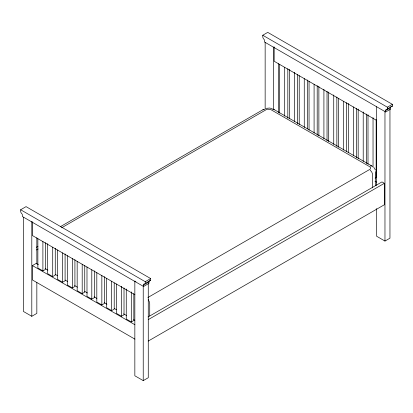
<?xml version="1.0" encoding="UTF-8"?>
<svg xmlns="http://www.w3.org/2000/svg" width="413" height="413" viewBox="0 0 413 413"><rect width="100%" height="100%" fill="white"/><g stroke="black" fill="none" stroke-linecap="round" stroke-linejoin="round"><path stroke-width="0.62" d="M262.916 109.879L264.165 109.269L264.97 109.435M390.92 106.771A2.488 1.435 60 0 0 390.683 107.669L390.672 109.099L385.685 111.975L264.439 41.976L264.439 40.283A0.867 0.501 60 0 0 264.005 39.338A2.488 1.435 60 0 1 262.771 36.695L262.756 35.25L267.743 32.374L392.35 104.313L392.35 106.007A0.867 0.501 60 0 1 391.916 106.451M274.165 46.87L273.54 47.232L273.54 109.781M149.232 281.026A2.488 1.435 60 0 0 148.995 281.924L148.985 283.354L143.569 286.477L22.328 216.484L22.328 214.791A0.867 0.501 60 0 0 21.899 213.846A2.488 1.435 60 0 1 20.665 211.203L20.65 209.758L26.06 206.634L150.662 278.569L150.662 280.267A0.867 0.501 60 0 1 150.229 280.706A2.488 1.435 60 0 0 149.733 280.685M60.696 226.489L263.458 109.424M61.64 227.78L266.39 109.574A3.443 1.988 0 0 1 267.619 109.182L270.66 109.528L369.439 166.553L370.621 167.57L370.585 168.628A3.443 1.988 0 0 1 369.903 169.34L147.88 297.525M36.308 247.289L37.981 246.324M36.468 249.963L38.146 248.998M134.906 339.135L32.426 279.962L32.426 265.574L36.215 263.386L38.44 264.671M37.862 238.606L37.862 267.996L42.895 270.902L45.44 269.431L45.44 242.601M47.691 243.639L47.691 273.669L52.719 276.576L55.265 275.104L55.265 248.27M57.515 249.953L57.515 279.343L62.544 282.249L65.089 280.778L65.089 253.943M67.34 255.626L67.34 285.016L72.373 287.918L74.918 286.452L74.918 259.617M262.756 35.25L387.368 107.189L392.35 104.313M385.685 111.975L385.685 110.539A2.488 1.435 60 0 1 386.929 109.306A0.867 0.501 60 0 0 387.363 108.882L392.35 106.007M385.685 110.539L390.672 107.659M23.412 217.321L23.412 311.454L31.801 316.296L36.84 313.39L36.84 282.554M77.164 261.295L77.164 290.685L82.197 293.591L84.742 292.125L84.742 265.291M86.988 266.968L86.988 296.358L91.794 299.131L94.334 297.665L94.334 270.83M96.812 272.642L96.812 302.032L101.846 304.939L104.391 303.467L104.391 276.633M20.65 209.758L145.252 281.697L150.662 278.569M143.569 286.477L143.569 285.042A2.488 1.435 60 0 1 144.813 283.808A0.867 0.501 60 0 0 145.247 283.385L150.662 280.267M143.569 285.042L148.985 281.919M106.637 278.316L106.637 307.706L111.67 310.607L114.215 309.141L114.215 282.946M116.44 283.974L116.44 313.364L121.468 316.265L124.014 314.799L124.014 287.964M375.112 178.153L376.15 177.554L376.15 119.682M126.264 289.007L126.264 319.032L131.298 321.939L133.838 320.473L133.838 293.638M148.06 316.967L381.973 181.921L384.369 183.305L384.369 204.745L148.226 341.081M148.226 319.641L384.369 183.305M135.892 281.614L134.844 281.01L134.844 375.784L143.228 380.626L148.267 377.719L148.267 283.586M376.584 208.596L376.584 236.221L384.968 241.063L389.955 238.182L389.955 109.331M265.833 108.387L269.55 108.041L272.182 108.573M376.651 120.431L274.165 61.258L274.165 47.495M273.659 109.306L371.901 166.026M374.978 181.193L376.651 182.154M134.906 294.717L32.426 235.549L32.426 221.786M45.125 268.533L47.913 270.138M55.151 274.32L57.381 275.605M65.177 280.107L67.407 281.398M74.645 285.574L77.432 287.185M84.67 291.361L87.458 292.972M94.138 296.828L96.926 298.439M104.164 302.621L106.952 304.226M114.189 308.408L116.42 309.693M123.663 313.875L126.445 315.48M133.688 319.662L134.798 320.307M32.426 265.574L134.906 324.747M370.182 170.182L371.705 171.916L372.603 174.136L372.722 187.838M373.848 167.404L375.386 169.98M148.215 299.57L149.315 301.722L149.723 303.958L149.723 315.95M387.368 107.189L387.368 108.887M384.968 111.562L384.968 241.063M376.584 106.719L376.584 185.396M375.613 171.638L375.613 185.53M373.037 117.622L373.037 167.136M368.004 114.716L368.004 164.229M366.326 114.009L366.326 163.522M363.213 111.949L363.213 161.462M358.179 109.047L358.179 158.556M356.502 108.34L356.502 157.849M353.383 106.921L353.383 155.789M348.355 103.374L348.355 152.882M346.677 102.667L346.677 151.535M343.559 101.252L343.559 150.115M338.531 98.346L338.531 147.214M336.853 96.993L336.853 146.501M333.735 94.933L333.735 144.447M328.702 92.027L328.702 141.54M327.029 91.319L327.029 140.833M323.911 89.26L323.911 138.773M318.877 86.358L318.877 135.867M317.199 85.651L317.199 135.159M314.087 84.231L314.087 133.1M309.053 81.325L309.053 130.193M307.375 79.977L307.375 128.846M304.262 78.558L304.262 127.426M299.229 75.656L299.229 124.519M297.597 74.33L297.597 123.838M294.479 72.27L294.479 121.778M289.405 69.338L289.405 118.851M287.82 68.687L287.82 118.195M284.702 67.267L284.702 116.136M279.58 64.309L279.58 113.177M278.527 63.679L278.527 112.646M265.151 42.389L265.151 108.748M145.252 281.697L145.252 283.39M143.228 285.853L143.228 380.626M131.298 291.908L131.298 321.939M121.468 286.24L121.468 316.265M111.67 281.217L111.67 310.607M101.846 275.548L101.846 304.939M91.794 269.741L91.794 299.131M82.197 264.201L82.197 293.591M72.373 258.528L72.373 287.918M62.544 252.859L62.544 282.249M52.719 247.186L52.719 276.576M42.895 241.512L42.895 270.902M36.84 237.764L36.84 263.938M31.801 221.518L31.801 316.296M272.09 109.352A4.435 2.555 -60.2 0 1 274.227 109.75M391.276 106.477A2.488 1.435 60 0 1 391.911 106.43M370.322 166.067A4.435 2.571 -59.8 0 1 372.474 166.475"/></g></svg>
